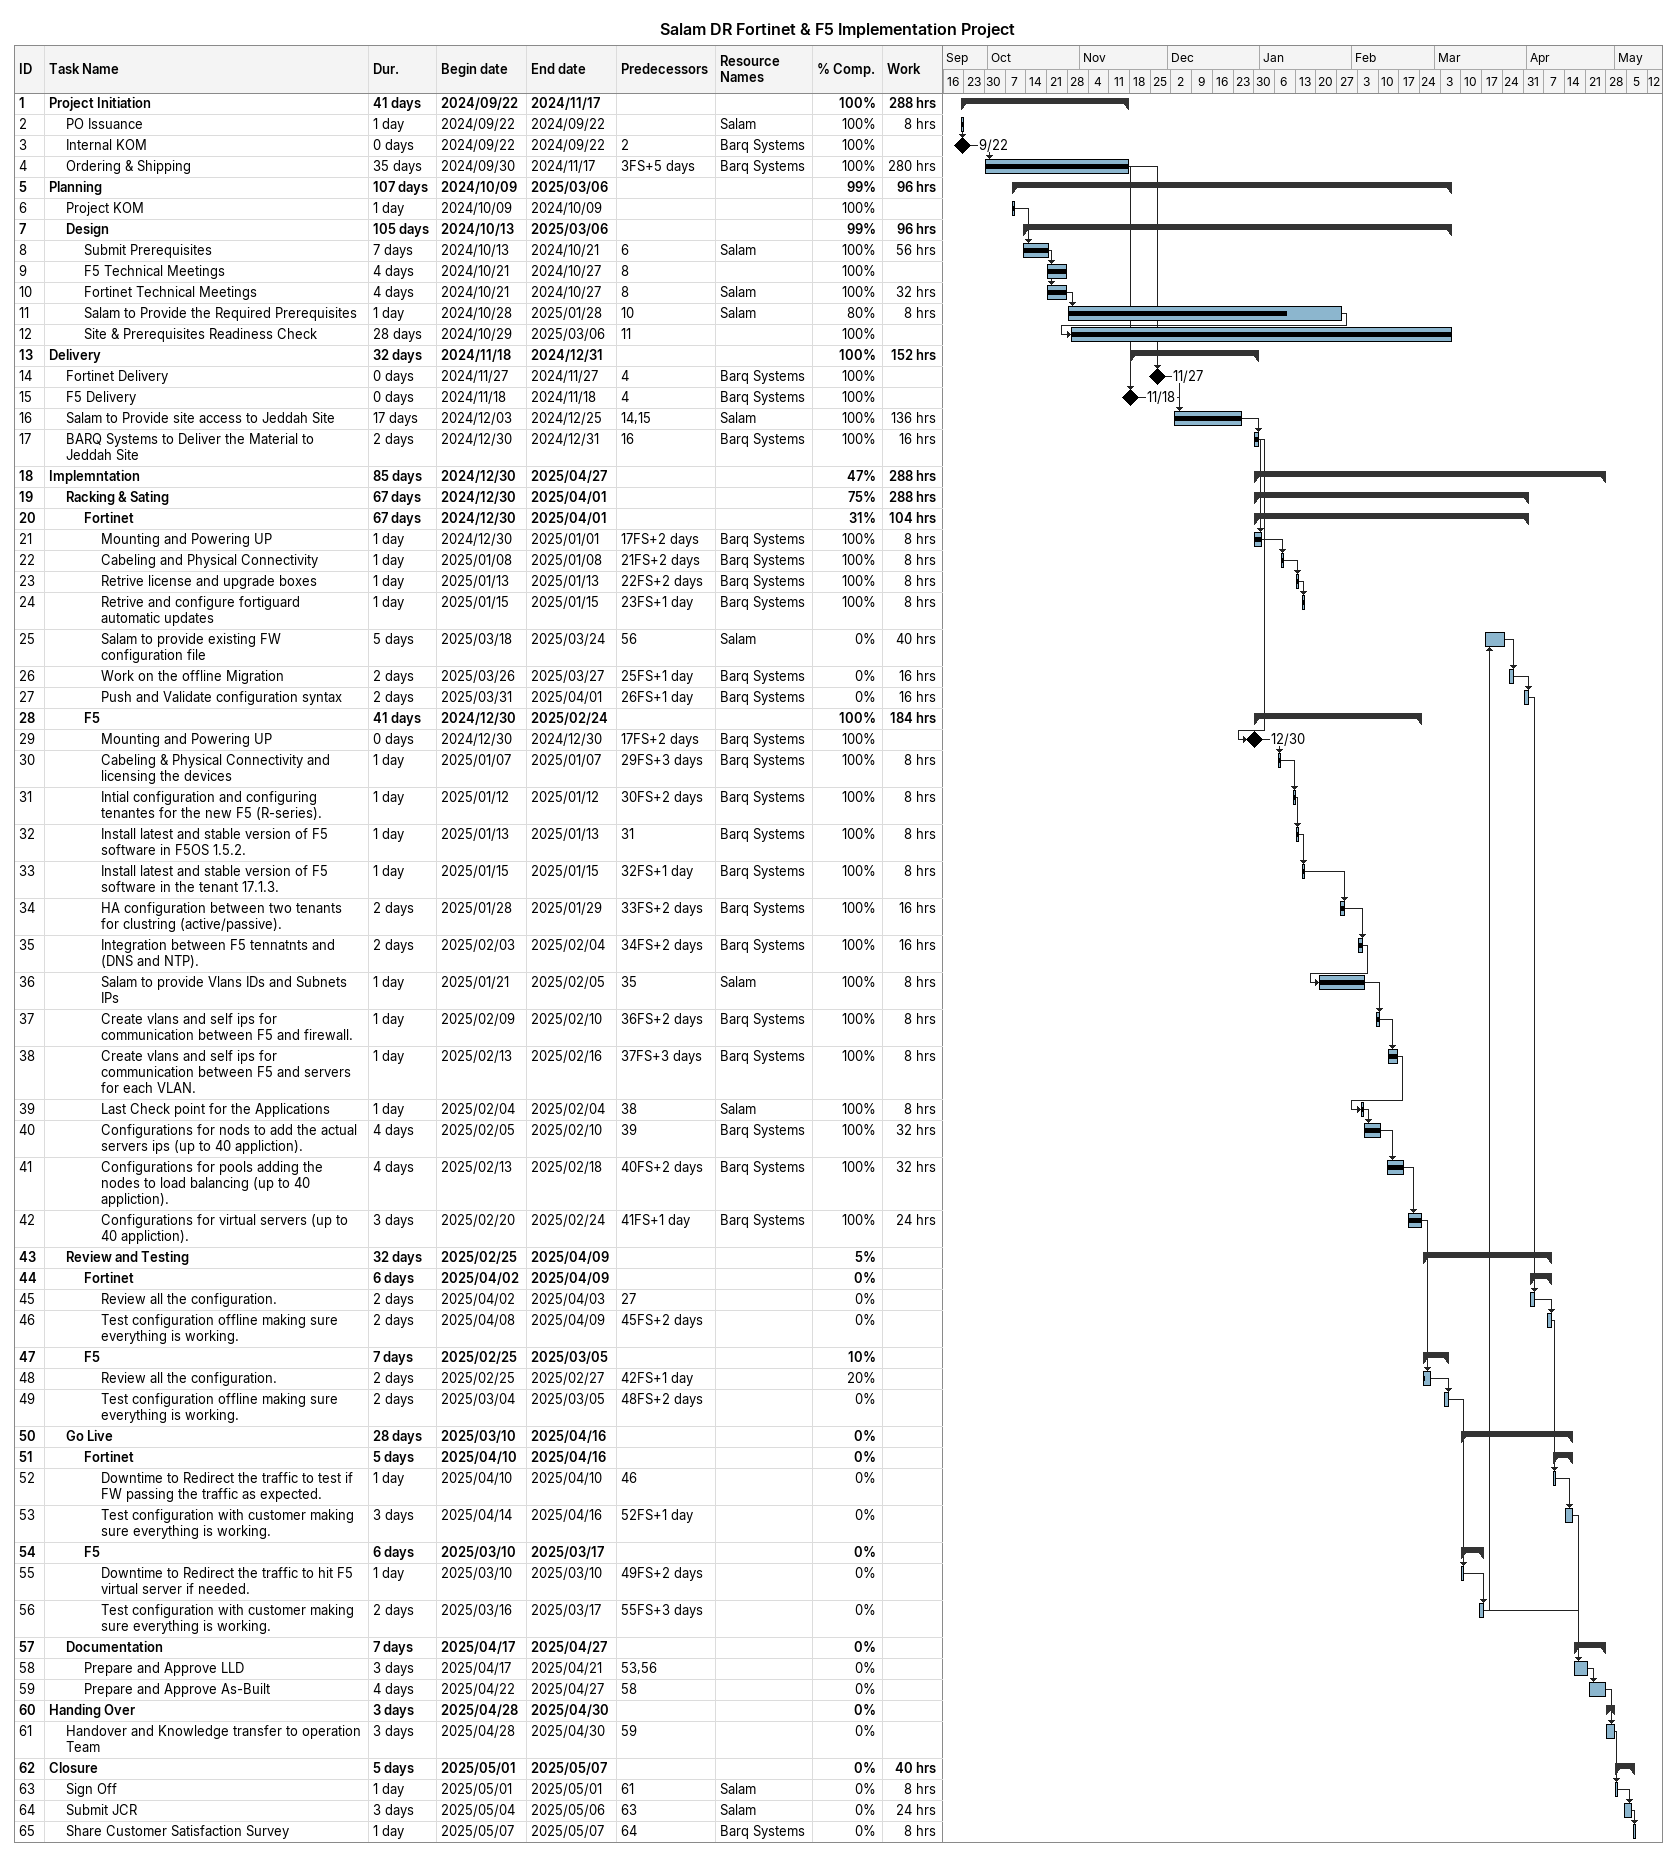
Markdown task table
Salam DR Fortinet & F5 Implementation Project

| ID | Level | Task | Duration | Start | Finish | Predecessors | Resources | % complete | Work (h) |
|---|---|---|---|---|---|---|---|---|---|
| 1 | 1 | **Project Initiation** | 41d | 2024-09-22 | 2024-11-17 |  |  | 100 | 288 |
| 2 | 2 | PO Issuance | 1d | 2024-09-22 | 2024-09-22 |  | Salam | 100 | 8 |
| 3 | 2 | Internal KOM | 0d | 2024-09-22 | 2024-09-22 | 2 | Barq Systems | 100 |  |
| 4 | 2 | Ordering & Shipping | 35d | 2024-09-30 | 2024-11-17 | 3FS+5d | Barq Systems | 100 | 280 |
| 5 | 1 | **Planning** | 107d | 2024-10-09 | 2025-03-06 |  |  | 99 | 96 |
| 6 | 2 | Project KOM | 1d | 2024-10-09 | 2024-10-09 |  |  | 100 |  |
| 7 | 2 | **Design** | 105d | 2024-10-13 | 2025-03-06 |  |  | 99 | 96 |
| 8 | 3 | Submit Prerequisites | 7d | 2024-10-13 | 2024-10-21 | 6 | Salam | 100 | 56 |
| 9 | 3 | F5 Technical Meetings | 4d | 2024-10-21 | 2024-10-27 | 8 |  | 100 |  |
| 10 | 3 | Fortinet Technical Meetings | 4d | 2024-10-21 | 2024-10-27 | 8 | Salam | 100 | 32 |
| 11 | 3 | Salam to Provide the Required Prerequisites | 1d | 2024-10-28 | 2025-01-28 | 10 | Salam | 80 | 8 |
| 12 | 3 | Site & Prerequisites Readiness Check | 28d | 2024-10-29 | 2025-03-06 | 11 |  | 100 |  |
| 13 | 1 | **Delivery** | 32d | 2024-11-18 | 2024-12-31 |  |  | 100 | 152 |
| 14 | 2 | Fortinet Delivery | 0d | 2024-11-27 | 2024-11-27 | 4 | Barq Systems | 100 |  |
| 15 | 2 | F5 Delivery | 0d | 2024-11-18 | 2024-11-18 | 4 | Barq Systems | 100 |  |
| 16 | 2 | Salam to Provide site access to Jeddah Site | 17d | 2024-12-03 | 2024-12-25 | 14, 15 | Salam | 100 | 136 |
| 17 | 2 | BARQ Systems to Deliver the Material to Jeddah Site | 2d | 2024-12-30 | 2024-12-31 | 16 | Barq Systems | 100 | 16 |
| 18 | 1 | **Implemntation** | 85d | 2024-12-30 | 2025-04-27 |  |  | 47 | 288 |
| 19 | 2 | **Racking & Sating** | 67d | 2024-12-30 | 2025-04-01 |  |  | 75 | 288 |
| 20 | 3 | **Fortinet** | 67d | 2024-12-30 | 2025-04-01 |  |  | 31 | 104 |
| 21 | 4 | Mounting and Powering UP | 1d | 2024-12-30 | 2025-01-01 | 17FS+2d | Barq Systems | 100 | 8 |
| 22 | 4 | Cabeling and Physical Connectivity | 1d | 2025-01-08 | 2025-01-08 | 21FS+2d | Barq Systems | 100 | 8 |
| 23 | 4 | Retrive license and upgrade boxes | 1d | 2025-01-13 | 2025-01-13 | 22FS+2d | Barq Systems | 100 | 8 |
| 24 | 4 | Retrive and configure fortiguard automatic updates | 1d | 2025-01-15 | 2025-01-15 | 23FS+1d | Barq Systems | 100 | 8 |
| 25 | 4 | Salam to provide existing FW configuration file | 5d | 2025-03-18 | 2025-03-24 | 56 | Salam | 0 | 40 |
| 26 | 4 | Work on the offline Migration | 2d | 2025-03-26 | 2025-03-27 | 25FS+1d | Barq Systems | 0 | 16 |
| 27 | 4 | Push and Validate configuration syntax | 2d | 2025-03-31 | 2025-04-01 | 26FS+1d | Barq Systems | 0 | 16 |
| 28 | 3 | **F5** | 41d | 2024-12-30 | 2025-02-24 |  |  | 100 | 184 |
| 29 | 4 | Mounting and Powering UP | 0d | 2024-12-30 | 2024-12-30 | 17FS+2d | Barq Systems | 100 |  |
| 30 | 4 | Cabeling & Physical Connectivity and licensing the devices | 1d | 2025-01-07 | 2025-01-07 | 29FS+3d | Barq Systems | 100 | 8 |
| 31 | 4 | Intial configuration and configuring tenantes for the new F5 (R-series). | 1d | 2025-01-12 | 2025-01-12 | 30FS+2d | Barq Systems | 100 | 8 |
| 32 | 4 | Install latest and stable version of F5 software in F5OS 1.5.2. | 1d | 2025-01-13 | 2025-01-13 | 31 | Barq Systems | 100 | 8 |
| 33 | 4 | Install latest and stable version of F5 software in the tenant 17.1.3. | 1d | 2025-01-15 | 2025-01-15 | 32FS+1d | Barq Systems | 100 | 8 |
| 34 | 4 | HA configuration between two tenants for clustring (active/passive). | 2d | 2025-01-28 | 2025-01-29 | 33FS+2d | Barq Systems | 100 | 16 |
| 35 | 4 | Integration between F5 tennatnts and (DNS and NTP). | 2d | 2025-02-03 | 2025-02-04 | 34FS+2d | Barq Systems | 100 | 16 |
| 36 | 4 | Salam to provide Vlans IDs and Subnets IPs | 1d | 2025-01-21 | 2025-02-05 | 35 | Salam | 100 | 8 |
| 37 | 4 | Create vlans and self ips for communication between F5 and firewall. | 1d | 2025-02-09 | 2025-02-10 | 36FS+2d | Barq Systems | 100 | 8 |
| 38 | 4 | Create vlans and self ips for communication between F5 and servers for each VLAN. | 1d | 2025-02-13 | 2025-02-16 | 37FS+3d | Barq Systems | 100 | 8 |
| 39 | 4 | Last Check point for the Applications | 1d | 2025-02-04 | 2025-02-04 | 38 | Salam | 100 | 8 |
| 40 | 4 | Configurations for nods to add the actual servers ips (up to 40 appliction). | 4d | 2025-02-05 | 2025-02-10 | 39 | Barq Systems | 100 | 32 |
| 41 | 4 | Configurations for pools adding the nodes to load balancing (up to 40 appliction). | 4d | 2025-02-13 | 2025-02-18 | 40FS+2d | Barq Systems | 100 | 32 |
| 42 | 4 | Configurations for virtual servers (up to 40 appliction). | 3d | 2025-02-20 | 2025-02-24 | 41FS+1d | Barq Systems | 100 | 24 |
| 43 | 2 | **Review and Testing** | 32d | 2025-02-25 | 2025-04-09 |  |  | 5 |  |
| 44 | 3 | **Fortinet** | 6d | 2025-04-02 | 2025-04-09 |  |  | 0 |  |
| 45 | 4 | Review all the configuration. | 2d | 2025-04-02 | 2025-04-03 | 27 |  | 0 |  |
| 46 | 4 | Test configuration offline making sure everything is working. | 2d | 2025-04-08 | 2025-04-09 | 45FS+2d |  | 0 |  |
| 47 | 3 | **F5** | 7d | 2025-02-25 | 2025-03-05 |  |  | 10 |  |
| 48 | 4 | Review all the configuration. | 2d | 2025-02-25 | 2025-02-27 | 42FS+1d |  | 20 |  |
| 49 | 4 | Test configuration offline making sure everything is working. | 2d | 2025-03-04 | 2025-03-05 | 48FS+2d |  | 0 |  |
| 50 | 2 | **Go Live** | 28d | 2025-03-10 | 2025-04-16 |  |  | 0 |  |
| 51 | 3 | **Fortinet** | 5d | 2025-04-10 | 2025-04-16 |  |  | 0 |  |
| 52 | 4 | Downtime to Redirect the traffic to test if FW passing the traffic as expected. | 1d | 2025-04-10 | 2025-04-10 | 46 |  | 0 |  |
| 53 | 4 | Test configuration with customer making sure everything is working. | 3d | 2025-04-14 | 2025-04-16 | 52FS+1d |  | 0 |  |
| 54 | 3 | **F5** | 6d | 2025-03-10 | 2025-03-17 |  |  | 0 |  |
| 55 | 4 | Downtime to Redirect the traffic to hit F5 virtual server if needed. | 1d | 2025-03-10 | 2025-03-10 | 49FS+2d |  | 0 |  |
| 56 | 4 | Test configuration with customer making sure everything is working. | 2d | 2025-03-16 | 2025-03-17 | 55FS+3d |  | 0 |  |
| 57 | 2 | **Documentation** | 7d | 2025-04-17 | 2025-04-27 |  |  | 0 |  |
| 58 | 3 | Prepare and Approve LLD | 3d | 2025-04-17 | 2025-04-21 | 53, 56 |  | 0 |  |
| 59 | 3 | Prepare and Approve As-Built | 4d | 2025-04-22 | 2025-04-27 | 58 |  | 0 |  |
| 60 | 1 | **Handing Over** | 3d | 2025-04-28 | 2025-04-30 |  |  | 0 |  |
| 61 | 2 | Handover and Knowledge transfer to operation Team | 3d | 2025-04-28 | 2025-04-30 | 59 |  | 0 |  |
| 62 | 1 | **Closure** | 5d | 2025-05-01 | 2025-05-07 |  |  | 0 | 40 |
| 63 | 2 | Sign Off | 1d | 2025-05-01 | 2025-05-01 | 61 | Salam | 0 | 8 |
| 64 | 2 | Submit JCR | 3d | 2025-05-04 | 2025-05-06 | 63 | Salam | 0 | 24 |
| 65 | 2 | Share Customer Satisfaction Survey | 1d | 2025-05-07 | 2025-05-07 | 64 | Barq Systems | 0 | 8 |
